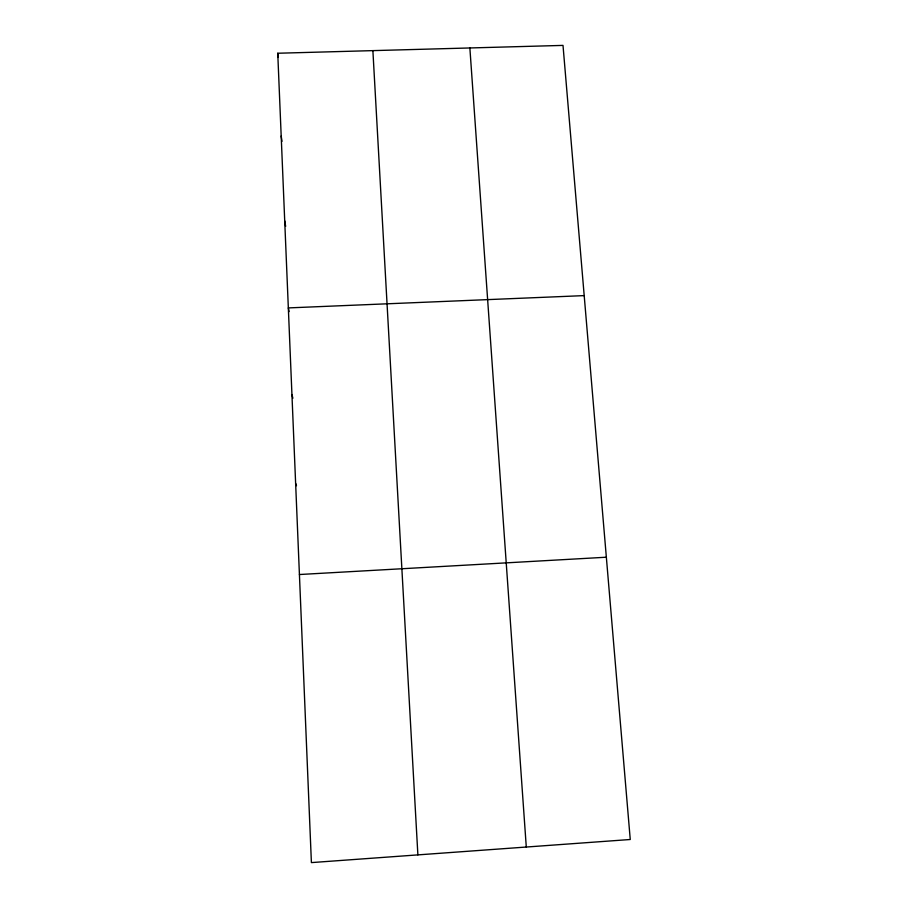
<?xml version="1.0" encoding="UTF-8"?>
<svg xmlns="http://www.w3.org/2000/svg" width="908" height="908" viewBox="0 0 908 908"><rect width="100%" height="100%" fill="white"/><g stroke="black" fill="none" stroke-linecap="round" stroke-linejoin="round"><path stroke-width="1.36" d="M299.413 574.526L606.351 557.217M584.196 295.611L288.335 307.914L289.096 311.626M277.746 53.243L563.005 45.4L630.254 839.503L311.399 862.6L277.746 53.243L278.325 57.454M295.633 483.397L296.485 485.746M291.933 394.549L292.887 398.226M284.715 220.882L285.668 226.319M281.185 136.018L282.002 141.342M469.867 47.965L526.288 847.039M372.882 50.621L417.884 854.893"/></g></svg>
